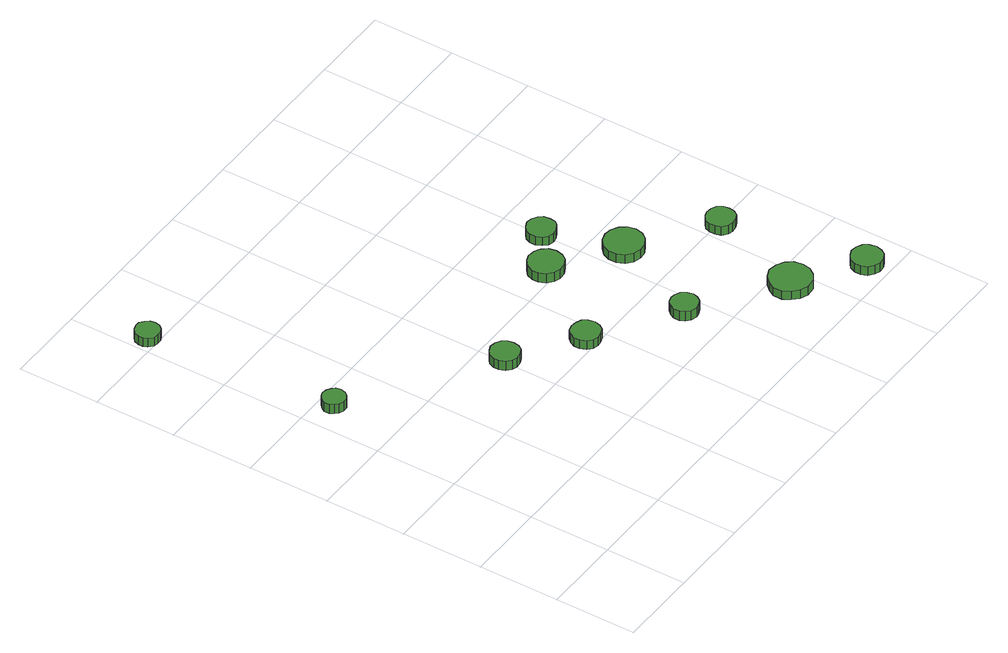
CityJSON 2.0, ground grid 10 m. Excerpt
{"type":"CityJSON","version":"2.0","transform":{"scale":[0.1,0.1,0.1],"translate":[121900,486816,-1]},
"CityObjects":{
"tree1":{"type":"SolitaryVegetationObject","attributes":{"function":"something"},"geometry":[{"type":"MultiSurface","lod":"1","boundaries":[[[0,1,2,3,4,5,6,7,8,9,10,11,12,13,14]],[[15,16,17,18,19,20,21,22,23,24,25,26,27,28,29]],[[0,29,28,1]],[[1,28,27,2]],[[2,27,26,3]],[[3,26,25,4]],[[4,25,24,5]],[[5,24,23,6]],[[6,23,22,7]],[[7,22,21,8]],[[8,21,20,9]],[[9,20,19,10]],[[10,19,18,11]],[[11,18,17,12]],[[12,17,16,13]],[[13,16,15,14]],[[14,15,29,0]]]}]},
"tree2":{"type":"SolitaryVegetationObject","attributes":{"function":"something"},"geometry":[{"type":"MultiSurface","lod":"1","boundaries":[[[30,31,32,33,34,35,36,37,38,39,40,41,42,43,44]],[[45,46,47,48,49,50,51,52,53,54,55,56,57,58,59]],[[30,59,58,31]],[[31,58,57,32]],[[32,57,56,33]],[[33,56,55,34]],[[34,55,54,35]],[[35,54,53,36]],[[36,53,52,37]],[[37,52,51,38]],[[38,51,50,39]],[[39,50,49,40]],[[40,49,48,41]],[[41,48,47,42]],[[42,47,46,43]],[[43,46,45,44]],[[44,45,59,30]]]}]},
"tree3":{"type":"SolitaryVegetationObject","attributes":{"function":"something"},"geometry":[{"type":"MultiSurface","lod":"1","boundaries":[[[60,61,62,63,64,65,66,67,68,69,70,71,72,73,74]],[[75,76,77,78,79,80,81,82,83,84,85,86,87,88,89]],[[60,89,88,61]],[[61,88,87,62]],[[62,87,86,63]],[[63,86,85,64]],[[64,85,84,65]],[[65,84,83,66]],[[66,83,82,67]],[[67,82,81,68]],[[68,81,80,69]],[[69,80,79,70]],[[70,79,78,71]],[[71,78,77,72]],[[72,77,76,73]],[[73,76,75,74]],[[74,75,89,60]]]}]},
"tree4":{"type":"SolitaryVegetationObject","attributes":{"function":"something"},"geometry":[{"type":"MultiSurface","lod":"1","boundaries":[[[90,91,92,93,94,95,96,97,98,99,100,101,102,103,104]],[[105,106,107,108,109,110,111,112,113,114,115,116,117,118,119]],[[90,119,118,91]],[[91,118,117,92]],[[92,117,116,93]],[[93,116,115,94]],[[94,115,114,95]],[[95,114,113,96]],[[96,113,112,97]],[[97,112,111,98]],[[98,111,110,99]],[[99,110,109,100]],[[100,109,108,101]],[[101,108,107,102]],[[102,107,106,103]],[[103,106,105,104]],[[104,105,119,90]]]}]},
"tree5":{"type":"SolitaryVegetationObject","attributes":{"function":"something"},"geometry":[{"type":"MultiSurface","lod":"1","boundaries":[[[120,121,122,123,124,125,126,127,128,129,130,131,132,133,134]],[[135,136,137,138,139,140,141,142,143,144,145,146,147,148,149]],[[120,149,148,121]],[[121,148,147,122]],[[122,147,146,123]],[[123,146,145,124]],[[124,145,144,125]],[[125,144,143,126]],[[126,143,142,127]],[[127,142,141,128]],[[128,141,140,129]],[[129,140,139,130]],[[130,139,138,131]],[[131,138,137,132]],[[132,137,136,133]],[[133,136,135,134]],[[134,135,149,120]]]}]},
"tree6":{"type":"SolitaryVegetationObject","attributes":{"function":"something"},"geometry":[{"type":"MultiSurface","lod":"1","boundaries":[[[150,151,152,153,154,155,156,157,158,159,160,161,162,163,164]],[[165,166,167,168,169,170,171,172,173,174,175,176,177,178,179]],[[150,179,178,151]],[[151,178,177,152]],[[152,177,176,153]],[[153,176,175,154]],[[154,175,174,155]],[[155,174,173,156]],[[156,173,172,157]],[[157,172,171,158]],[[158,171,170,159]],[[159,170,169,160]],[[160,169,168,161]],[[161,168,167,162]],[[162,167,166,163]],[[163,166,165,164]],[[164,165,179,150]]]}]},
"tree7":{"type":"SolitaryVegetationObject","attributes":{"function":"something"},"geometry":[{"type":"MultiSurface","lod":"1","boundaries":[[[180,181,182,183,184,185,186,187,188,189,190,191,192,193,194]],[[195,196,197,198,199,200,201,202,203,204,205,206,207,208,209]],[[180,209,208,181]],[[181,208,207,182]],[[182,207,206,183]],[[183,206,205,184]],[[184,205,204,185]],[[185,204,203,186]],[[186,203,202,187]],[[187,202,201,188]],[[188,201,200,189]],[[189,200,199,190]],[[190,199,198,191]],[[191,198,197,192]],[[192,197,196,193]],[[193,196,195,194]],[[194,195,209,180]]]}]},
"tree8":{"type":"SolitaryVegetationObject","attributes":{"function":"something"},"geometry":[{"type":"MultiSurface","lod":"1","boundaries":[[[210,211,212,213,214,215,216,217,218,219,220,221,222,223,224]],[[225,226,227,228,229,230,231,232,233,234,235,236,237,238,239]],[[210,239,238,211]],[[211,238,237,212]],[[212,237,236,213]],[[213,236,235,214]],[[214,235,234,215]],[[215,234,233,216]],[[216,233,232,217]],[[217,232,231,218]],[[218,231,230,219]],[[219,230,229,220]],[[220,229,228,221]],[[221,228,227,222]],[[222,227,226,223]],[[223,226,225,224]],[[224,225,239,210]]]}]},
"tree9":{"type":"SolitaryVegetationObject","attributes":{"function":"something"},"geometry":[{"type":"MultiSurface","lod":"1","boundaries":[[[240,241,242,243,244,245,246,247,248,249,250,251,252,253,254]],[[255,256,257,258,259,260,261,262,263,264,265,266,267,268,269]],[[240,269,268,241]],[[241,268,267,242]],[[242,267,266,243]],[[243,266,265,244]],[[244,265,264,245]],[[245,264,263,246]],[[246,263,262,247]],[[247,262,261,248]],[[248,261,260,249]],[[249,260,259,250]],[[250,259,258,251]],[[251,258,257,252]],[[252,257,256,253]],[[253,256,255,254]],[[254,255,269,240]]]}]},
"tree10":{"type":"SolitaryVegetationObject","attributes":{"function":"something"},"geometry":[{"type":"MultiSurface","lod":"1","boundaries":[[[270,271,272,273,274,275,276,277,278,279,280,281,282,283,284]],[[285,286,287,288,289,290,291,292,293,294,295,296,297,298,299]],[[270,299,298,271]],[[271,298,297,272]],[[272,297,296,273]],[[273,296,295,274]],[[274,295,294,275]],[[275,294,293,276]],[[276,293,292,277]],[[277,292,291,278]],[[278,291,290,279]],[[279,290,289,280]],[[280,289,288,281]],[[281,288,287,282]],[[282,287,286,283]],[[283,286,285,284]],[[284,285,299,270]]]}]},
"tree11":{"type":"SolitaryVegetationObject","attributes":{"function":"something"},"geometry":[{"type":"MultiSurface","lod":"1","boundaries":[[[300,301,302,303,304,305,306,307,308,309,310,311,312,313,314]],[[315,316,317,318,319,320,321,322,323,324,325,326,327,328,329]],[[300,329,328,301]],[[301,328,327,302]],[[302,327,326,303]],[[303,326,325,304]],[[304,325,324,305]],[[305,324,323,306]],[[306,323,322,307]],[[307,322,321,308]],[[308,321,320,309]],[[309,320,319,310]],[[310,319,318,311]],[[311,318,317,312]],[[312,317,316,313]],[[313,316,315,314]],[[314,315,329,300]]]}]}
},
"vertices":[
[52,382,20],[51,388,20],[47,392,20],[42,395,20],[36,396,20],[31,394,20],[27,390,20],[24,385,20],[24,379,20],[27,374,20],[31,370,20],[36,368,20],[42,368,20],[47,371,20],[51,376,20],[51,376,7],[47,371,7],[42,368,7],[36,368,7],[31,370,7],[27,374,7],[24,379,7],[24,385,7],[27,390,7],[31,394,7],[36,396,7],[42,395,7],[47,392,7],[51,388,7],[52,382,7],
[35,613,19],[34,619,19],[30,624,19],[25,628,19],[19,628,19],[13,626,19],[8,622,19],[6,616,19],[6,610,19],[8,605,19],[13,600,19],[19,599,19],[25,599,19],[30,602,19],[34,607,19],[34,607,7],[30,602,7],[25,599,7],[19,599,7],[13,600,7],[8,605,7],[6,610,7],[6,616,7],[8,622,7],[13,626,7],[19,628,7],[25,628,7],[30,624,7],[34,619,7],[35,613,7],
[221,268,20],[220,275,20],[216,281,20],[209,285,20],[202,286,20],[195,283,20],[190,279,20],[187,272,20],[187,265,20],[190,258,20],[195,253,20],[202,251,20],[209,252,20],[216,255,20],[220,261,20],[220,261,7],[216,255,7],[209,252,7],[202,251,7],[195,253,7],[190,258,7],[187,265,7],[187,272,7],[190,279,7],[195,283,7],[202,286,7],[209,285,7],[216,281,7],[220,275,7],[221,268,7],
[300,214,19],[298,222,19],[294,228,19],[287,231,19],[280,232,19],[273,230,19],[268,225,19],[265,218,19],[265,211,19],[268,204,19],[273,199,19],[280,197,19],[287,198,19],[294,201,19],[298,207,19],[298,207,7],[294,201,7],[287,198,7],[280,197,7],[273,199,7],[268,204,7],[265,211,7],[265,218,7],[268,225,7],[273,230,7],[280,232,7],[287,231,7],[294,228,7],[298,222,7],[300,214,7],
[397,150,20],[395,157,20],[391,163,20],[385,166,20],[379,167,20],[372,165,20],[367,160,20],[364,154,20],[364,147,20],[367,141,20],[372,136,20],[379,134,20],[385,135,20],[391,138,20],[395,144,20],[395,144,7],[391,138,7],[385,135,7],[379,134,7],[372,136,7],[367,141,7],[364,147,7],[364,154,7],[367,160,7],[372,165,7],[379,167,7],[385,166,7],[391,163,7],[395,157,7],[397,150,7],
[375,314,20],[373,323,20],[368,330,20],[360,334,20],[351,335,20],[343,332,20],[336,326,20],[333,318,20],[333,310,20],[336,302,20],[343,296,20],[351,293,20],[360,294,20],[368,298,20],[373,305,20],[373,305,7],[368,298,7],[360,294,7],[351,293,7],[343,296,7],[336,302,7],[333,310,7],[333,318,7],[336,326,7],[343,332,7],[351,335,7],[360,334,7],[368,330,7],[373,323,7],[375,314,7],
[505,78,19],[503,89,19],[497,97,19],[488,102,19],[477,104,19],[467,100,19],[460,93,19],[455,84,19],[455,73,19],[460,64,19],[467,57,19],[477,53,19],[488,54,19],[497,60,19],[503,68,19],[503,68,7],[497,60,7],[488,54,7],[477,53,7],[467,57,7],[460,64,7],[455,73,7],[455,84,7],[460,93,7],[467,100,7],[477,104,7],[488,102,7],[497,97,7],[503,89,7],[505,78,7],
[417,350,19],[416,358,19],[412,363,19],[405,367,19],[398,368,19],[391,365,19],[386,361,19],[383,354,19],[383,347,19],[386,340,19],[391,335,19],[398,333,19],[405,334,19],[412,338,19],[416,343,19],[416,343,7],[412,338,7],[405,334,7],[398,333,7],[391,335,7],[386,340,7],[383,347,7],[383,354,7],[386,361,7],[391,365,7],[398,368,7],[405,367,7],[412,363,7],[416,358,7],[417,350,7],
[454,262,19],[452,272,19],[446,280,19],[437,285,19],[428,286,19],[418,283,19],[411,276,19],[407,267,19],[407,257,19],[411,248,19],[418,242,19],[428,239,19],[437,240,19],[446,245,19],[452,253,19],[452,253,7],[446,245,7],[437,240,7],[428,239,7],[418,242,7],[411,248,7],[407,257,7],[407,267,7],[411,276,7],[418,283,7],[428,286,7],[437,285,7],[446,280,7],[452,272,7],[454,262,7],
[574,28,19],[572,36,19],[568,42,19],[561,46,19],[553,47,19],[546,44,19],[540,39,19],[537,32,19],[537,24,19],[540,17,19],[546,12,19],[553,9,19],[561,10,19],[568,14,19],[572,20,19],[572,20,7],[568,14,7],[561,10,7],[553,9,7],[546,12,7],[540,17,7],[537,24,7],[537,32,7],[540,39,7],[546,44,7],[553,47,7],[561,46,7],[568,42,7],[572,36,7],[574,28,7],
[539,197,19],[538,204,19],[534,210,19],[528,213,19],[520,214,19],[514,212,19],[508,207,19],[506,201,19],[506,194,19],[508,187,19],[514,182,19],[520,180,19],[528,181,19],[534,184,19],[538,190,19],[538,190,7],[534,184,7],[528,181,7],[520,180,7],[514,182,7],[508,187,7],[506,194,7],[506,201,7],[508,207,7],[514,212,7],[520,214,7],[528,213,7],[534,210,7],[538,204,7],[539,197,7]
]}
